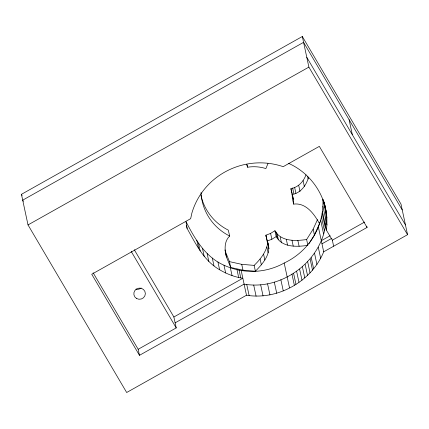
<?xml version="1.0" encoding="UTF-8"?>
<svg xmlns="http://www.w3.org/2000/svg" width="429" height="429" viewBox="0 0 429 429"><rect width="100%" height="100%" fill="white"/><g stroke="black" fill="none" stroke-linecap="round" stroke-linejoin="round"><path stroke-width="0.64" d="M186.111 221.841C194.916 238.974 205.475 257.137 223.981 265.202C234.475 270.109 246.203 272.077 257.732 271.16A64.286 62.098 -12.1 0 0 284.186 263.025A67.718 65.406 -12.1 0 0 307.234 245.474L307.255 245.447C318.098 232.711 323.895 215.83 322.844 199.11L326.86 217.83L326.925 224.935L326.394 230.083L332.336 240.181L333.633 246.23L323.691 251.812C311.765 281.322 277.879 300.375 246.493 295.227L139.468 355.319L91.742 274.249L190.669 218.661L191.838 213.229A69.981 67.594 -12.1 0 1 282.368 166.393L283.167 166.693L319.332 146.369L367.063 227.445L333.633 246.23M246.493 295.227L244.058 284.111C288.706 292.063 335.864 249.142 324.356 203.126M225.445 251.732L229.445 261.631L241.725 264.334L254.14 265.39C260.51 259.255 266.323 251.855 267.787 242.905C271.75 253.861 262.478 263.969 255.394 271.241L242.98 270.184L230.7 267.481L226.448 256.966L225.472 252.413M308.896 243.769L314.414 234.995L319.503 223.702C314.339 214.109 305.904 202.44 293.602 204.113L293.377 199.249L292.154 194.541C300.82 192.991 306.295 185.269 308.623 177.15M307.743 244.734L306.628 239.532L313.159 229.145L317.46 219.653M267.996 163.497L265.862 168.629L264.285 168.098A39.302 37.966 -12.1 0 0 249.758 166.929L247.656 167.267L246.493 164.232M292.154 194.541L290.905 188.69C298.182 187.275 303.485 181.789 305.995 174.844M200.911 195.216A54.07 52.231 -12.1 0 0 228.266 230.11L229.687 236.036C223.97 241.495 224.544 249.844 226.448 256.966M269.042 248.756L265.91 235.183L270.597 233.414L274.941 230.727C280.963 241.822 295.796 241.077 306.628 239.532M267.203 241.79L267.165 241.034L271.852 239.264L276.19 236.577L274.941 230.727M21.45 194.31L302.327 36.497L400.986 204.081L407.55 234.695L126.673 392.503L28.014 224.919L21.45 194.31L22.126 195.463M28.014 224.919L308.885 67.106L302.327 36.497M139.468 355.319L138.176 349.281L176.222 327.906L173.879 316.988L242.803 278.26C234.593 277.037 226.743 273.949 219.61 269.744C203.796 260.693 195.678 243.726 187.119 228.496L186.422 225.241M321.31 240.707L330.148 235.741M175.134 322.839L244.106 284.121L241.178 270.463M321.975 243.817L331.917 238.234M332.336 240.181L364.618 222.045M307.883 245.383L307.255 245.447C296.573 246.975 282.084 247.458 276.19 236.577M229.687 236.036L229.52 235.961A54.07 52.231 -12.1 0 1 201.045 192.541M288.663 163.401C310.006 172.871 325.477 194.417 326.86 217.83M402.241 209.931L303.582 42.342L22.705 200.155L23.381 201.308M306.799 57.357L405.459 224.946M308.885 67.106L407.55 234.695M325.305 225.021L325.965 226.142M134.277 249.716L173.879 316.988M131.199 251.432L176.222 327.906M93.152 272.806L138.176 349.281M265.948 235.939L266.64 237.784M290.905 188.69L291.967 192.814M324.018 201.962L324.914 205.727M349.104 119.675L352.327 134.69M366.806 226.233L367.063 227.445M325.048 206.36L326.002 210.789M323.959 201.828L326.158 212.092M322.908 206.215L326.925 224.935M322.377 211.368L326.394 230.083M322.179 213.293L325.107 226.952M321.418 216.779L324.351 230.437M320.661 220.265L323.595 233.923M319.24 222.426L319.519 223.724M307.572 176.389L308.129 178.984M318.377 227.043L323.691 251.812M318.286 247.217L320.667 258.322M303.067 180.545L304.322 186.39M313.159 229.145L314.414 234.995M314.554 253.383L316.934 264.489M298.761 185.607L300.01 191.457M311.261 257.695L313.642 268.801M310.162 259.132L312.543 270.243M294.659 187.516L295.913 193.366M292.632 187.945L293.881 193.795M307.663 261.765L310.044 272.871M293.377 199.249L292.122 193.404L292.347 198.268L293.602 204.113M305.164 264.398L307.545 275.504M297.849 240.422L299.104 246.267M302.386 266.752L304.767 277.863M299.608 269.112L301.989 280.217M291.988 240.288L293.238 246.133M296.589 271.171L298.97 282.277M286.309 239.302L287.564 245.152M293.57 273.225L295.951 284.33M291.956 274.093L294.337 285.199M280.212 237.017L281.467 242.868M284.186 263.025L289.5 287.795M277.123 233.859L278.378 239.709M276.04 232.009L277.29 237.859M280.872 279.751L283.253 290.857M270.597 233.414L271.852 239.264M267.803 242.262L268.361 244.857M265.91 235.183L267.165 241.034M266.87 246.981L268.125 252.831M274.324 282.143L276.71 293.248M247.099 164.672L247.656 167.267M263.583 254.193L264.838 260.038M267.562 283.837L269.948 294.948M260.097 259.019L261.352 264.865M260.666 284.818L263.047 295.924M254.14 265.39L255.394 271.241M253.705 285.071L256.086 296.176M246.766 284.588L249.147 295.699M241.725 264.334L242.98 270.184M237.006 269.723L238.68 277.531M229.445 261.631L230.7 267.481M230.362 267.809L232.035 275.616M223.981 265.202L225.654 273.01M217.937 261.937L219.61 269.744M212.301 258.054L213.98 265.857M207.143 253.598L208.821 261.4M202.526 248.616L204.199 256.419M198.493 243.173L200.171 250.976M196.798 240.251L198.471 248.053M239.092 270.093L240.749 277.895M224.984 249.871L225.193 251.115M186.025 221.847L187.119 228.496M141.125 287.998A5.781 5.582 -12.1 0 1 135.913 289.146M136.663 298.541A5.781 5.582 -12.1 0 0 145.361 293.656A5.781 5.582 -12.1 0 0 136.749 288.856A5.781 5.582 -12.1 0 0 136.663 298.541"/></g></svg>
